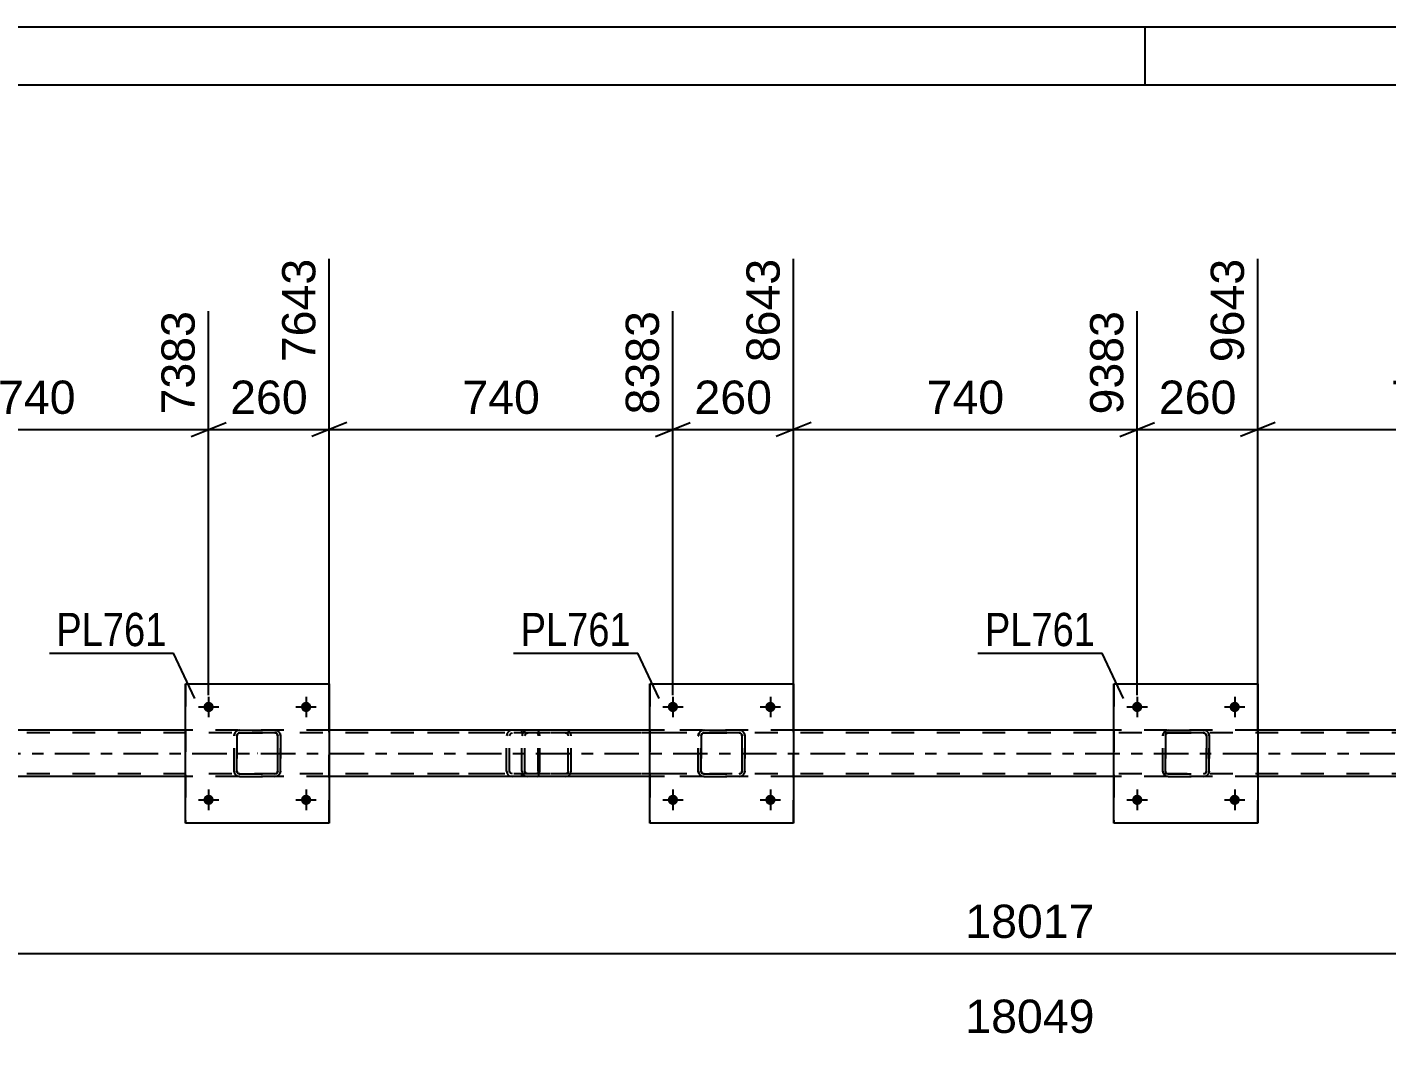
# Model space of a CAD drawing. Header units: millimetres. Extents: x -47 to 794, y -421 to 173.
# Drawn here: x 277.2 to 394.3, y 86.2 to 173.4 of the extents above; entities that cross this region are included whole.
import ezdxf

# ---------------------------------------------------------------- set-up
doc = ezdxf.new("R2010")
doc.units = ezdxf.units.MM
doc.linetypes.add('DXK_LINE_DOT2', pattern=[3.9198, 1.9599, -1.9599])
doc.linetypes.add('DXK_LINE_DOT3', pattern=[5.9187, 2.979, -0.9799, 0.9799, -0.9799])
doc.styles.add('Arial', font='arial.ttf', dxfattribs={"height": 0.2})
doc.styles.add('Arial Narrow', font='ARIALN.TTF', dxfattribs={"height": 0.2})

# ---------------------------------------------------------------- blocks, each defined once
blk = doc.blocks.new('Unknown-203724041-1113')
at = {"color": 5, "linetype": 'Continuous'}
for p, q in [((793.51, 173.4), (-47.49, 173.4)), ((373.51, 168.4), (373.51, 173.4)), ((788.51, 168.4), (-42.49, 168.4))]:
    blk.add_line(p, q, dxfattribs=at)
blk = doc.blocks.new('Bolt-203724041-2592 - 2543')
at = {"linetype": 'Continuous'}
for points in [[(292.38, 106.86), (292.39, 106.95), (292.42, 107.04), (292.46, 107.12), (292.52, 107.18), (292.6, 107.24), (292.68, 107.28), (292.77, 107.29), (292.87, 107.29), (292.96, 107.28), (293.04, 107.24), (293.11, 107.18), (293.18, 107.12), (293.22, 107.04), (293.25, 106.95), (293.26, 106.86), (293.25, 106.77), (293.22, 106.68), (293.18, 106.6), (293.11, 106.53), (293.04, 106.48), (292.96, 106.44), (292.87, 106.42), (292.77, 106.42), (292.68, 106.44), (292.6, 106.48), (292.52, 106.53), (292.46, 106.6), (292.42, 106.68), (292.39, 106.77)], [(300.78, 106.86), (300.79, 106.95), (300.82, 107.04), (300.86, 107.12), (300.92, 107.18), (301, 107.24), (301.08, 107.28), (301.17, 107.29), (301.27, 107.29), (301.36, 107.28), (301.44, 107.24), (301.51, 107.18), (301.58, 107.12), (301.62, 107.04), (301.65, 106.95), (301.66, 106.86), (301.65, 106.77), (301.62, 106.68), (301.58, 106.6), (301.51, 106.53), (301.44, 106.48), (301.36, 106.44), (301.27, 106.42), (301.17, 106.42), (301.08, 106.44), (301, 106.48), (300.92, 106.53), (300.86, 106.6), (300.82, 106.68), (300.79, 106.77)]]:
    blk.add_hatch(color=1, dxfattribs=at).paths.add_polyline_path(points)
at = {"color": 1, "linetype": 'Continuous'}
for p, q in [((291.94, 106.86), (293.7, 106.86)), ((292.82, 107.74), (292.82, 105.98)), ((300.34, 106.86), (302.1, 106.86)), ((301.22, 107.74), (301.22, 105.98))]:
    blk.add_line(p, q, dxfattribs=at)
blk = doc.blocks.new('Part-203724041-2568 - 2543')
at = {"color": 7, "linetype": 'DXK_LINE_DOT2'}
for p, q in [((718.15, 112.62), (42.82, 112.62)), ((303.22, 112.86), (290.82, 112.86)), ((343.22, 112.86), (330.82, 112.86)), ((383.22, 112.86), (370.82, 112.86)), ((718.15, 109.1), (42.82, 109.1)), ((303.22, 108.86), (290.82, 108.86)), ((343.22, 108.86), (330.82, 108.86)), ((383.22, 108.86), (370.82, 108.86))]:
    blk.add_line(p, q, dxfattribs=at)
at = {"color": 2, "linetype": 'Continuous'}
for p, q in [((290.82, 112.86), (263.22, 112.86)), ((330.82, 112.86), (303.22, 112.86)), ((370.82, 112.86), (343.22, 112.86)), ((410.82, 112.86), (383.22, 112.86)), ((290.82, 108.86), (263.22, 108.86)), ((330.82, 108.86), (303.22, 108.86)), ((370.82, 108.86), (343.22, 108.86)), ((410.82, 108.86), (383.22, 108.86))]:
    blk.add_line(p, q, dxfattribs=at)
at = {"color": 7, "linetype": 'DXK_LINE_DOT3'}
blk.add_line((42.82, 110.86), (718.15, 110.86), dxfattribs=at)
blk = doc.blocks.new('Part-203724041-2649 - 2543')
at = {"color": 7, "linetype": 'DXK_LINE_DOT2'}
for p, q in [((319.85, 112.56), (319.81, 112.38)), ((320.07, 112.38), (320.09, 112.47)), ((320.09, 112.47), (320.14, 112.55)), ((320.32, 112.86), (320.13, 112.82)), ((320.14, 112.55), (320.23, 112.6)), ((320.23, 112.6), (320.32, 112.62)), ((332.1, 112.86), (320.32, 112.86)), ((332.1, 112.62), (320.32, 112.62)), ((323.75, 112.82), (323.56, 112.86)), ((323.56, 112.62), (323.66, 112.6)), ((323.66, 112.6), (323.74, 112.55)), ((323.74, 112.55), (323.79, 112.47)), ((323.79, 112.47), (323.81, 112.38)), ((324.07, 112.38), (324.03, 112.56)), ((319.81, 109.34), (319.81, 112.38)), ((320.07, 109.34), (320.07, 112.38)), ((323.81, 109.34), (323.81, 112.38)), ((324.07, 109.34), (324.07, 112.38)), ((319.81, 109.34), (319.85, 109.15)), ((320.09, 109.25), (320.07, 109.34)), ((320.14, 109.17), (320.09, 109.25)), ((320.23, 109.12), (320.14, 109.17)), ((320.32, 109.1), (320.23, 109.12)), ((332.1, 109.1), (320.32, 109.1)), ((323.66, 109.12), (323.56, 109.1)), ((323.74, 109.17), (323.66, 109.12)), ((323.79, 109.25), (323.74, 109.17)), ((323.81, 109.34), (323.79, 109.25)), ((324.03, 109.15), (324.07, 109.34)), ((320.13, 108.89), (320.32, 108.86)), ((332.1, 108.86), (320.32, 108.86)), ((323.56, 108.86), (323.75, 108.89))]:
    blk.add_line(p, q, dxfattribs=at)
for centre, start, end in [((320.3, 112.36), 110.7583, 155.68), ((323.58, 112.36), 24.32, 69.2417), ((320.3, 109.36), 204.32, 249.2417), ((323.58, 109.36), 290.7583, 335.68)]:
    blk.add_arc(centre, 0.496, start, end, dxfattribs=at)
blk = doc.blocks.new('Bolt-203724041-2657 - 2543')
at = {"linetype": 'Continuous'}
for points in [[(372.38, 114.86), (372.39, 114.95), (372.42, 115.04), (372.46, 115.12), (372.53, 115.18), (372.6, 115.24), (372.68, 115.28), (372.77, 115.29), (372.87, 115.29), (372.96, 115.28), (373.04, 115.24), (373.11, 115.18), (373.18, 115.12), (373.22, 115.04), (373.25, 114.95), (373.26, 114.86), (373.25, 114.77), (373.22, 114.68), (373.18, 114.6), (373.11, 114.53), (373.04, 114.48), (372.96, 114.44), (372.87, 114.42), (372.77, 114.42), (372.68, 114.44), (372.6, 114.48), (372.53, 114.53), (372.46, 114.6), (372.42, 114.68), (372.39, 114.77)], [(380.78, 114.86), (380.79, 114.95), (380.82, 115.04), (380.86, 115.12), (380.93, 115.18), (381, 115.24), (381.08, 115.28), (381.17, 115.29), (381.27, 115.29), (381.36, 115.28), (381.44, 115.24), (381.51, 115.18), (381.58, 115.12), (381.62, 115.04), (381.65, 114.95), (381.66, 114.86), (381.65, 114.77), (381.62, 114.68), (381.58, 114.6), (381.51, 114.53), (381.44, 114.48), (381.36, 114.44), (381.27, 114.42), (381.17, 114.42), (381.08, 114.44), (381, 114.48), (380.93, 114.53), (380.86, 114.6), (380.82, 114.68), (380.79, 114.77)]]:
    blk.add_hatch(color=1, dxfattribs=at).paths.add_polyline_path(points)
at = {"color": 1, "linetype": 'Continuous'}
for p, q in [((371.94, 114.86), (373.7, 114.86)), ((372.82, 115.74), (372.82, 113.98)), ((380.34, 114.86), (382.1, 114.86)), ((381.22, 115.74), (381.22, 113.98))]:
    blk.add_line(p, q, dxfattribs=at)
blk = doc.blocks.new('Bolt-203724041-2658 - 2543')
at = {"linetype": 'Continuous'}
for points in [[(372.38, 106.86), (372.39, 106.95), (372.42, 107.04), (372.46, 107.12), (372.53, 107.18), (372.6, 107.24), (372.68, 107.28), (372.77, 107.29), (372.87, 107.29), (372.96, 107.28), (373.04, 107.24), (373.11, 107.18), (373.18, 107.12), (373.22, 107.04), (373.25, 106.95), (373.26, 106.86), (373.25, 106.77), (373.22, 106.68), (373.18, 106.6), (373.11, 106.53), (373.04, 106.48), (372.96, 106.44), (372.87, 106.42), (372.77, 106.42), (372.68, 106.44), (372.6, 106.48), (372.53, 106.53), (372.46, 106.6), (372.42, 106.68), (372.39, 106.77)], [(380.78, 106.86), (380.79, 106.95), (380.82, 107.04), (380.86, 107.12), (380.93, 107.18), (381, 107.24), (381.08, 107.28), (381.17, 107.29), (381.27, 107.29), (381.36, 107.28), (381.44, 107.24), (381.51, 107.18), (381.58, 107.12), (381.62, 107.04), (381.65, 106.95), (381.66, 106.86), (381.65, 106.77), (381.62, 106.68), (381.58, 106.6), (381.51, 106.53), (381.44, 106.48), (381.36, 106.44), (381.27, 106.42), (381.17, 106.42), (381.08, 106.44), (381, 106.48), (380.93, 106.53), (380.86, 106.6), (380.82, 106.68), (380.79, 106.77)]]:
    blk.add_hatch(color=1, dxfattribs=at).paths.add_polyline_path(points)
at = {"color": 1, "linetype": 'Continuous'}
for p, q in [((371.94, 106.86), (373.7, 106.86)), ((372.82, 107.74), (372.82, 105.98)), ((380.34, 106.86), (382.1, 106.86)), ((381.22, 107.74), (381.22, 105.98))]:
    blk.add_line(p, q, dxfattribs=at)
blk = doc.blocks.new('Bolt-203724041-2659 - 2543')
at = {"linetype": 'Continuous'}
for points in [[(332.38, 114.86), (332.39, 114.95), (332.42, 115.04), (332.46, 115.12), (332.52, 115.18), (332.6, 115.24), (332.68, 115.28), (332.77, 115.29), (332.86, 115.29), (332.95, 115.28), (333.04, 115.24), (333.11, 115.18), (333.17, 115.12), (333.22, 115.04), (333.25, 114.95), (333.26, 114.86), (333.25, 114.77), (333.22, 114.68), (333.17, 114.6), (333.11, 114.53), (333.04, 114.48), (332.95, 114.44), (332.86, 114.42), (332.77, 114.42), (332.68, 114.44), (332.6, 114.48), (332.52, 114.53), (332.46, 114.6), (332.42, 114.68), (332.39, 114.77)], [(340.78, 114.86), (340.79, 114.95), (340.82, 115.04), (340.86, 115.12), (340.92, 115.18), (341, 115.24), (341.08, 115.28), (341.17, 115.29), (341.26, 115.29), (341.35, 115.28), (341.44, 115.24), (341.51, 115.18), (341.57, 115.12), (341.62, 115.04), (341.65, 114.95), (341.66, 114.86), (341.65, 114.77), (341.62, 114.68), (341.57, 114.6), (341.51, 114.53), (341.44, 114.48), (341.35, 114.44), (341.26, 114.42), (341.17, 114.42), (341.08, 114.44), (341, 114.48), (340.92, 114.53), (340.86, 114.6), (340.82, 114.68), (340.79, 114.77)]]:
    blk.add_hatch(color=1, dxfattribs=at).paths.add_polyline_path(points)
at = {"color": 1, "linetype": 'Continuous'}
for p, q in [((331.94, 114.86), (333.7, 114.86)), ((332.82, 115.74), (332.82, 113.98)), ((340.34, 114.86), (342.1, 114.86)), ((341.22, 115.74), (341.22, 113.98))]:
    blk.add_line(p, q, dxfattribs=at)
blk = doc.blocks.new('Bolt-203724041-2660 - 2543')
at = {"linetype": 'Continuous'}
for points in [[(332.38, 106.86), (332.39, 106.95), (332.42, 107.04), (332.46, 107.12), (332.52, 107.18), (332.6, 107.24), (332.68, 107.28), (332.77, 107.29), (332.86, 107.29), (332.95, 107.28), (333.04, 107.24), (333.11, 107.18), (333.17, 107.12), (333.22, 107.04), (333.25, 106.95), (333.26, 106.86), (333.25, 106.77), (333.22, 106.68), (333.17, 106.6), (333.11, 106.53), (333.04, 106.48), (332.95, 106.44), (332.86, 106.42), (332.77, 106.42), (332.68, 106.44), (332.6, 106.48), (332.52, 106.53), (332.46, 106.6), (332.42, 106.68), (332.39, 106.77)], [(340.78, 106.86), (340.79, 106.95), (340.82, 107.04), (340.86, 107.12), (340.92, 107.18), (341, 107.24), (341.08, 107.28), (341.17, 107.29), (341.26, 107.29), (341.35, 107.28), (341.44, 107.24), (341.51, 107.18), (341.57, 107.12), (341.62, 107.04), (341.65, 106.95), (341.66, 106.86), (341.65, 106.77), (341.62, 106.68), (341.57, 106.6), (341.51, 106.53), (341.44, 106.48), (341.35, 106.44), (341.26, 106.42), (341.17, 106.42), (341.08, 106.44), (341, 106.48), (340.92, 106.53), (340.86, 106.6), (340.82, 106.68), (340.79, 106.77)]]:
    blk.add_hatch(color=1, dxfattribs=at).paths.add_polyline_path(points)
at = {"color": 1, "linetype": 'Continuous'}
for p, q in [((331.94, 106.86), (333.7, 106.86)), ((332.82, 107.74), (332.82, 105.98)), ((340.34, 106.86), (342.1, 106.86)), ((341.22, 107.74), (341.22, 105.98))]:
    blk.add_line(p, q, dxfattribs=at)
blk = doc.blocks.new('Bolt-203724041-2661 - 2543')
at = {"linetype": 'Continuous'}
for points in [[(292.38, 114.86), (292.39, 114.95), (292.42, 115.04), (292.46, 115.12), (292.52, 115.18), (292.6, 115.24), (292.68, 115.28), (292.77, 115.29), (292.87, 115.29), (292.96, 115.28), (293.04, 115.24), (293.11, 115.18), (293.18, 115.12), (293.22, 115.04), (293.25, 114.95), (293.26, 114.86), (293.25, 114.77), (293.22, 114.68), (293.18, 114.6), (293.11, 114.53), (293.04, 114.48), (292.96, 114.44), (292.87, 114.42), (292.77, 114.42), (292.68, 114.44), (292.6, 114.48), (292.52, 114.53), (292.46, 114.6), (292.42, 114.68), (292.39, 114.77)], [(300.78, 114.86), (300.79, 114.95), (300.82, 115.04), (300.86, 115.12), (300.92, 115.18), (301, 115.24), (301.08, 115.28), (301.17, 115.29), (301.27, 115.29), (301.36, 115.28), (301.44, 115.24), (301.51, 115.18), (301.58, 115.12), (301.62, 115.04), (301.65, 114.95), (301.66, 114.86), (301.65, 114.77), (301.62, 114.68), (301.58, 114.6), (301.51, 114.53), (301.44, 114.48), (301.36, 114.44), (301.27, 114.42), (301.17, 114.42), (301.08, 114.44), (301, 114.48), (300.92, 114.53), (300.86, 114.6), (300.82, 114.68), (300.79, 114.77)]]:
    blk.add_hatch(color=1, dxfattribs=at).paths.add_polyline_path(points)
at = {"color": 1, "linetype": 'Continuous'}
for p, q in [((291.94, 114.86), (293.7, 114.86)), ((292.82, 115.74), (292.82, 113.98)), ((300.34, 114.86), (302.1, 114.86)), ((301.22, 115.74), (301.22, 113.98))]:
    blk.add_line(p, q, dxfattribs=at)
blk = doc.blocks.new('Part-203724041-2697 - 2543')
at = {"color": 7, "linetype": 'DXK_LINE_DOT2'}
for p, q in [((295.01, 112.38), (295.05, 112.56)), ((295.06, 112.56), (295.02, 112.38)), ((295.27, 112.47), (295.25, 112.38)), ((295.26, 112.38), (295.28, 112.47)), ((295.32, 112.55), (295.27, 112.47)), ((295.28, 112.47), (295.33, 112.55)), ((295.31, 112.82), (295.49, 112.86)), ((295.5, 112.86), (295.32, 112.82)), ((295.4, 112.6), (295.32, 112.55)), ((295.33, 112.55), (295.41, 112.6)), ((295.49, 112.62), (295.4, 112.6)), ((295.41, 112.6), (295.5, 112.62)), ((295.5, 112.86), (295.49, 112.86)), ((295.49, 112.86), (298.53, 112.86)), ((295.49, 112.62), (295.5, 112.62)), ((298.53, 112.62), (295.49, 112.62)), ((295.5, 112.86), (298.54, 112.86)), ((295.5, 112.62), (298.54, 112.62)), ((298.53, 112.86), (298.54, 112.86)), ((298.53, 112.86), (298.72, 112.82)), ((298.54, 112.62), (298.53, 112.62)), ((298.63, 112.6), (298.53, 112.62)), ((298.72, 112.82), (298.54, 112.86)), ((298.54, 112.62), (298.63, 112.6)), ((298.63, 112.6), (298.63, 112.6)), ((298.63, 112.6), (298.71, 112.55)), ((298.7, 112.55), (298.63, 112.6)), ((298.76, 112.47), (298.7, 112.55)), ((298.71, 112.55), (298.76, 112.47)), ((298.76, 112.47), (298.78, 112.38)), ((298.77, 112.38), (298.76, 112.47)), ((298.98, 112.56), (299.01, 112.38)), ((299.02, 112.38), (298.98, 112.56)), ((295.01, 112.38), (295.02, 112.38)), ((295.01, 109.34), (295.01, 112.38)), ((295.02, 109.34), (295.02, 112.38)), ((295.26, 112.38), (295.25, 112.38)), ((295.25, 112.38), (295.25, 109.34)), ((295.26, 109.34), (295.26, 112.38)), ((298.78, 112.38), (298.77, 112.38)), ((298.77, 112.38), (298.77, 109.34)), ((298.78, 109.34), (298.78, 112.38)), ((299.02, 112.38), (299.01, 112.38)), ((299.01, 112.38), (299.01, 109.34)), ((299.02, 109.34), (299.02, 112.38)), ((295.02, 109.34), (295.01, 109.34)), ((295.05, 109.15), (295.01, 109.34)), ((295.02, 109.34), (295.06, 109.15)), ((295.25, 109.34), (295.26, 109.34)), ((295.25, 109.34), (295.27, 109.25)), ((295.28, 109.24), (295.26, 109.34)), ((295.27, 109.25), (295.32, 109.17)), ((295.33, 109.17), (295.28, 109.24)), ((295.32, 109.17), (295.4, 109.12)), ((295.41, 109.11), (295.33, 109.17)), ((295.4, 109.12), (295.49, 109.1)), ((295.5, 109.1), (295.41, 109.11)), ((295.5, 109.1), (295.49, 109.1)), ((295.49, 109.1), (298.53, 109.1)), ((295.5, 109.1), (298.54, 109.1)), ((298.53, 109.1), (298.63, 109.12)), ((298.53, 109.1), (298.54, 109.1)), ((298.63, 109.11), (298.54, 109.1)), ((298.71, 109.17), (298.63, 109.11)), ((298.63, 109.12), (298.7, 109.17)), ((298.7, 109.17), (298.76, 109.25)), ((298.76, 109.24), (298.71, 109.17)), ((298.78, 109.34), (298.76, 109.24)), ((298.76, 109.25), (298.77, 109.34)), ((298.77, 109.34), (298.78, 109.34)), ((299.01, 109.34), (298.98, 109.15)), ((298.98, 109.15), (299.02, 109.34)), ((299.01, 109.34), (299.02, 109.34)), ((295.31, 108.89), (295.32, 108.89)), ((295.49, 108.86), (295.31, 108.89)), ((295.32, 108.89), (295.5, 108.86)), ((295.5, 108.86), (295.49, 108.86)), ((295.49, 108.86), (298.53, 108.86)), ((295.5, 108.86), (298.54, 108.86)), ((298.72, 108.89), (298.53, 108.86)), ((298.53, 108.86), (298.54, 108.86)), ((298.54, 108.86), (298.72, 108.89))]:
    blk.add_line(p, q, dxfattribs=at)
at = {"color": 7, "linetype": 'DXK_LINE_DOT3'}
blk.add_line((297.02, 110.86), (297.01, 110.86), dxfattribs=at)
at = {"color": 7, "linetype": 'DXK_LINE_DOT2'}
for centre, start, end in [((295.49, 112.38), 112.5, 157.5), ((295.5, 112.38), 112.5, 157.5), ((298.53, 112.38), 22.5, 67.5), ((298.54, 112.38), 22.5, 67.5), ((295.49, 109.34), 202.5, 247.5), ((295.5, 109.34), 202.5, 247.5), ((298.53, 109.34), 292.5, 337.5), ((298.54, 109.34), 292.5, 337.5)]:
    blk.add_arc(centre, 0.48, start, end, dxfattribs=at)
blk = doc.blocks.new('Part-203724041-2738 - 2543')
at = {"color": 2, "linetype": 'Continuous'}
for p, q in [((290.82, 104.86), (290.82, 116.86)), ((290.82, 116.86), (290.82, 116.86)), ((290.82, 116.86), (303.22, 116.86)), ((303.22, 116.86), (303.22, 104.86)), ((290.82, 104.86), (290.82, 104.86)), ((303.22, 104.86), (290.82, 104.86))]:
    blk.add_line(p, q, dxfattribs=at)
at = {"color": 7, "linetype": 'DXK_LINE_DOT2'}
for p, q in [((290.82, 116.86), (290.82, 104.86)), ((290.82, 116.86), (290.82, 116.86)), ((303.22, 104.86), (303.22, 116.86)), ((290.82, 104.86), (290.82, 104.86))]:
    blk.add_line(p, q, dxfattribs=at)
blk = doc.blocks.new('Part-203724041-2739 - 2543')
at = {"color": 7, "linetype": 'DXK_LINE_DOT2'}
for p, q in [((335.01, 112.38), (335.05, 112.56)), ((335.05, 112.56), (335.02, 112.38)), ((335.27, 112.47), (335.25, 112.38)), ((335.26, 112.38), (335.28, 112.47)), ((335.32, 112.55), (335.27, 112.47)), ((335.28, 112.47), (335.33, 112.55)), ((335.31, 112.82), (335.49, 112.86)), ((335.5, 112.86), (335.31, 112.82)), ((335.4, 112.6), (335.32, 112.55)), ((335.33, 112.55), (335.41, 112.6)), ((335.49, 112.62), (335.4, 112.6)), ((335.41, 112.6), (335.5, 112.62)), ((335.5, 112.86), (335.49, 112.86)), ((335.49, 112.86), (338.53, 112.86)), ((335.49, 112.62), (335.5, 112.62)), ((338.53, 112.62), (335.49, 112.62)), ((335.5, 112.86), (338.54, 112.86)), ((335.5, 112.62), (338.54, 112.62)), ((338.53, 112.86), (338.54, 112.86)), ((338.53, 112.86), (338.72, 112.82)), ((338.54, 112.62), (338.53, 112.62)), ((338.63, 112.6), (338.53, 112.62)), ((338.72, 112.82), (338.54, 112.86)), ((338.54, 112.62), (338.63, 112.6)), ((338.63, 112.6), (338.63, 112.6)), ((338.63, 112.6), (338.71, 112.55)), ((338.7, 112.55), (338.63, 112.6)), ((338.75, 112.47), (338.7, 112.55)), ((338.71, 112.55), (338.76, 112.47)), ((338.77, 112.38), (338.75, 112.47)), ((338.76, 112.47), (338.78, 112.38)), ((338.98, 112.56), (339.01, 112.38)), ((339.02, 112.38), (338.98, 112.56)), ((335.01, 112.38), (335.02, 112.38)), ((335.01, 109.34), (335.01, 112.38)), ((335.02, 109.34), (335.02, 112.38)), ((335.26, 112.38), (335.25, 112.38)), ((335.25, 112.38), (335.25, 109.34)), ((335.26, 109.34), (335.26, 112.38)), ((338.78, 112.38), (338.77, 112.38)), ((338.77, 112.38), (338.77, 109.34)), ((338.78, 109.34), (338.78, 112.38)), ((339.02, 112.38), (339.01, 112.38)), ((339.01, 112.38), (339.01, 109.34)), ((339.02, 109.34), (339.02, 112.38)), ((335.02, 109.34), (335.01, 109.34)), ((335.05, 109.15), (335.01, 109.34)), ((335.02, 109.34), (335.05, 109.15)), ((335.25, 109.34), (335.26, 109.34)), ((335.25, 109.34), (335.27, 109.25)), ((335.28, 109.24), (335.26, 109.34)), ((335.27, 109.25), (335.32, 109.17)), ((335.33, 109.17), (335.28, 109.24)), ((335.32, 109.17), (335.4, 109.12)), ((335.41, 109.11), (335.33, 109.17)), ((335.4, 109.12), (335.49, 109.1)), ((335.5, 109.1), (335.41, 109.11)), ((335.5, 109.1), (335.49, 109.1)), ((335.49, 109.1), (338.53, 109.1)), ((335.5, 109.1), (338.54, 109.1)), ((338.53, 109.1), (338.63, 109.12)), ((338.53, 109.1), (338.54, 109.1)), ((338.63, 109.11), (338.54, 109.1)), ((338.71, 109.17), (338.63, 109.11)), ((338.63, 109.12), (338.7, 109.17)), ((338.7, 109.17), (338.75, 109.25)), ((338.76, 109.24), (338.71, 109.17)), ((338.75, 109.25), (338.77, 109.34)), ((338.78, 109.34), (338.76, 109.24)), ((338.77, 109.34), (338.78, 109.34)), ((339.01, 109.34), (338.98, 109.15)), ((338.98, 109.15), (339.02, 109.34)), ((339.01, 109.34), (339.02, 109.34)), ((335.31, 108.89), (335.31, 108.89)), ((335.49, 108.86), (335.31, 108.89)), ((335.31, 108.89), (335.5, 108.86)), ((335.5, 108.86), (335.49, 108.86)), ((335.49, 108.86), (338.53, 108.86)), ((335.5, 108.86), (338.54, 108.86)), ((338.72, 108.89), (338.53, 108.86)), ((338.53, 108.86), (338.54, 108.86)), ((338.54, 108.86), (338.72, 108.89))]:
    blk.add_line(p, q, dxfattribs=at)
at = {"color": 7, "linetype": 'DXK_LINE_DOT3'}
blk.add_line((337.02, 110.86), (337.01, 110.86), dxfattribs=at)
at = {"color": 7, "linetype": 'DXK_LINE_DOT2'}
for centre, start, end in [((335.49, 112.38), 112.5, 157.5), ((335.5, 112.38), 112.5, 157.5), ((338.53, 112.38), 22.5, 67.5), ((338.54, 112.38), 22.5, 67.5), ((335.49, 109.34), 202.5, 247.5), ((335.5, 109.34), 202.5, 247.5), ((338.53, 109.34), 292.5, 337.5), ((338.54, 109.34), 292.5, 337.5)]:
    blk.add_arc(centre, 0.48, start, end, dxfattribs=at)
blk = doc.blocks.new('Part-203724041-2744 - 2543')
at = {"color": 2, "linetype": 'Continuous'}
for p, q in [((330.82, 104.86), (330.82, 116.86)), ((330.82, 116.86), (330.82, 116.86)), ((330.82, 116.86), (343.22, 116.86)), ((343.22, 116.86), (343.22, 104.86)), ((330.82, 104.86), (330.82, 104.86)), ((343.22, 104.86), (330.82, 104.86))]:
    blk.add_line(p, q, dxfattribs=at)
at = {"color": 7, "linetype": 'DXK_LINE_DOT2'}
for p, q in [((330.82, 116.86), (330.82, 104.86)), ((330.82, 116.86), (330.82, 116.86)), ((343.22, 104.86), (343.22, 116.86)), ((330.82, 104.86), (330.82, 104.86))]:
    blk.add_line(p, q, dxfattribs=at)
blk = doc.blocks.new('Part-203724041-2745 - 2543')
at = {"color": 7, "linetype": 'DXK_LINE_DOT2'}
for p, q in [((375.02, 112.38), (375.05, 112.56)), ((375.06, 112.56), (375.02, 112.38)), ((375.26, 112.38), (375.28, 112.47)), ((375.27, 112.47), (375.26, 112.38)), ((375.33, 112.55), (375.27, 112.47)), ((375.28, 112.47), (375.33, 112.55)), ((375.31, 112.82), (375.5, 112.86)), ((375.5, 112.86), (375.32, 112.82)), ((375.33, 112.55), (375.41, 112.6)), ((375.4, 112.6), (375.33, 112.55)), ((375.5, 112.62), (375.4, 112.6)), ((375.41, 112.6), (375.5, 112.62)), ((375.5, 112.86), (378.54, 112.86)), ((375.5, 112.86), (375.5, 112.86)), ((375.5, 112.86), (378.54, 112.86)), ((375.5, 112.62), (378.54, 112.62)), ((375.5, 112.62), (375.5, 112.62)), ((378.54, 112.62), (375.5, 112.62)), ((378.54, 112.86), (378.54, 112.86)), ((378.54, 112.86), (378.72, 112.82)), ((378.72, 112.82), (378.54, 112.86)), ((378.54, 112.62), (378.54, 112.62)), ((378.54, 112.62), (378.63, 112.6)), ((378.63, 112.6), (378.54, 112.62)), ((378.63, 112.6), (378.63, 112.6)), ((378.63, 112.6), (378.71, 112.55)), ((378.71, 112.55), (378.63, 112.6)), ((378.71, 112.55), (378.76, 112.47)), ((378.76, 112.47), (378.71, 112.55)), ((378.76, 112.47), (378.78, 112.38)), ((378.78, 112.38), (378.76, 112.47)), ((378.98, 112.56), (379.02, 112.38)), ((379.02, 112.38), (378.98, 112.56)), ((375.02, 109.34), (375.02, 112.38)), ((375.02, 112.38), (375.02, 112.38)), ((375.02, 109.34), (375.02, 112.38)), ((375.26, 109.34), (375.26, 112.38)), ((375.26, 112.38), (375.26, 112.38)), ((375.26, 112.38), (375.26, 109.34)), ((378.78, 109.34), (378.78, 112.38)), ((378.78, 112.38), (378.78, 112.38)), ((378.78, 112.38), (378.78, 109.34)), ((379.02, 109.34), (379.02, 112.38)), ((379.02, 112.38), (379.02, 112.38)), ((379.02, 112.38), (379.02, 109.34)), ((375.02, 109.34), (375.02, 109.34)), ((375.05, 109.15), (375.02, 109.34)), ((375.02, 109.34), (375.06, 109.15)), ((375.26, 109.34), (375.26, 109.34)), ((375.28, 109.24), (375.26, 109.34)), ((375.26, 109.34), (375.27, 109.25)), ((375.27, 109.25), (375.33, 109.17)), ((375.33, 109.17), (375.28, 109.24)), ((375.41, 109.11), (375.33, 109.17)), ((375.33, 109.17), (375.4, 109.12)), ((375.4, 109.12), (375.5, 109.1)), ((375.5, 109.1), (375.41, 109.11)), ((375.5, 109.1), (378.54, 109.1)), ((375.5, 109.1), (375.5, 109.1)), ((375.5, 109.1), (378.54, 109.1)), ((378.54, 109.1), (378.63, 109.12)), ((378.63, 109.11), (378.54, 109.1)), ((378.54, 109.1), (378.54, 109.1)), ((378.71, 109.17), (378.63, 109.11)), ((378.63, 109.12), (378.71, 109.17)), ((378.71, 109.17), (378.76, 109.25)), ((378.76, 109.24), (378.71, 109.17)), ((378.78, 109.34), (378.76, 109.24)), ((378.76, 109.25), (378.78, 109.34)), ((378.78, 109.34), (378.78, 109.34)), ((379.02, 109.34), (378.98, 109.15)), ((378.98, 109.15), (379.02, 109.34)), ((379.02, 109.34), (379.02, 109.34)), ((375.31, 108.89), (375.32, 108.89)), ((375.5, 108.86), (375.31, 108.89)), ((375.32, 108.89), (375.5, 108.86)), ((375.5, 108.86), (378.54, 108.86)), ((375.5, 108.86), (375.5, 108.86)), ((375.5, 108.86), (378.54, 108.86)), ((378.72, 108.89), (378.54, 108.86)), ((378.54, 108.86), (378.72, 108.89)), ((378.54, 108.86), (378.54, 108.86))]:
    blk.add_line(p, q, dxfattribs=at)
at = {"color": 7, "linetype": 'DXK_LINE_DOT3'}
blk.add_line((377.02, 110.86), (377.01, 110.86), dxfattribs=at)
at = {"color": 7, "linetype": 'DXK_LINE_DOT2'}
for centre, start, end in [((375.5, 112.38), 112.5, 157.5), ((375.5, 112.38), 112.5, 157.5), ((378.54, 112.38), 22.5, 67.5), ((378.54, 112.38), 22.5, 67.5), ((375.5, 109.34), 202.5, 247.5), ((375.5, 109.34), 202.5, 247.5), ((378.54, 109.34), 292.5, 337.5), ((378.54, 109.34), 292.5, 337.5)]:
    blk.add_arc(centre, 0.48, start, end, dxfattribs=at)
blk = doc.blocks.new('Part-203724041-2750 - 2543')
at = {"color": 2, "linetype": 'Continuous'}
for p, q in [((370.82, 104.86), (370.82, 116.86)), ((370.82, 116.86), (370.82, 116.86)), ((370.82, 116.86), (383.22, 116.86)), ((383.22, 116.86), (383.22, 104.86)), ((370.82, 104.86), (370.82, 104.86)), ((383.22, 104.86), (370.82, 104.86))]:
    blk.add_line(p, q, dxfattribs=at)
at = {"color": 7, "linetype": 'DXK_LINE_DOT2'}
for p, q in [((370.82, 116.86), (370.82, 104.86)), ((370.82, 116.86), (370.82, 116.86)), ((383.22, 104.86), (383.22, 116.86)), ((370.82, 104.86), (370.82, 104.86))]:
    blk.add_line(p, q, dxfattribs=at)
blk = doc.blocks.new('Part-203724041-2800 - 2543')
at = {"color": 7, "linetype": 'DXK_LINE_DOT2'}
for p, q in [((321.09, 112.86), (311.68, 112.86)), ((321.09, 112.62), (311.68, 112.62)), ((318.53, 112.56), (318.49, 112.38)), ((318.75, 112.38), (318.76, 112.47)), ((318.76, 112.47), (318.82, 112.55)), ((319, 112.86), (318.8, 112.82)), ((318.82, 112.55), (318.9, 112.6)), ((318.9, 112.6), (319, 112.62)), ((319.81, 112.62), (319.81, 112.86)), ((321.19, 112.82), (321.09, 112.86)), ((321.09, 112.62), (321.14, 112.6)), ((321.14, 112.6), (321.18, 112.55)), ((321.18, 112.55), (321.21, 112.47)), ((321.28, 112.72), (321.19, 112.82)), ((321.21, 112.47), (321.22, 112.38)), ((321.34, 112.56), (321.28, 112.72)), ((321.36, 112.38), (321.34, 112.56)), ((318.49, 109.34), (318.49, 112.38)), ((318.75, 109.34), (318.75, 112.38)), ((321.22, 109.34), (321.22, 112.38)), ((321.36, 109.34), (321.36, 112.38)), ((321.09, 109.1), (311.68, 109.1)), ((318.49, 109.34), (318.53, 109.15)), ((318.76, 109.25), (318.75, 109.34)), ((318.82, 109.17), (318.76, 109.25)), ((318.9, 109.12), (318.82, 109.17)), ((319, 109.1), (318.9, 109.12)), ((319.81, 108.89), (319.81, 109.1)), ((321.14, 109.12), (321.09, 109.1)), ((321.18, 109.17), (321.14, 109.12)), ((321.21, 109.25), (321.18, 109.17)), ((321.19, 108.89), (321.28, 109)), ((321.22, 109.34), (321.21, 109.25)), ((321.28, 109), (321.34, 109.15)), ((321.34, 109.15), (321.36, 109.34)), ((321.09, 108.86), (311.68, 108.86)), ((318.8, 108.89), (319, 108.86)), ((319.81, 108.86), (319.81, 108.89)), ((321.09, 108.86), (321.19, 108.89))]:
    blk.add_line(p, q, dxfattribs=at)
for centre, start, end in [((318.98, 112.36), 111.1941, 156.1506), ((318.98, 109.35), 203.8494, 248.8059)]:
    blk.add_arc(centre, 0.492, start, end, dxfattribs=at)
blk = doc.blocks.new('StraightDimension-203724041-2861 - 2543')
at = {"color": 7, "linetype": 'Continuous'}
blk.add_line((8.98, 93.62), (718.15, 93.62), dxfattribs=at)
at = {"color": 0}
blk.add_wipeout([(369.73, 94.37), (369.73, 98.57), (357.41, 98.57), (357.41, 94.37)], dxfattribs=at)
at = {"color": 3, "style": 'Arial'}
blk.add_text('18017', height=2.865, dxfattribs=at).set_placement((358.01, 94.97))
blk = doc.blocks.new('StraightDimension-203724041-7355 - 2543')
at = {"color": 7, "linetype": 'Continuous'}
for p, q in [((343.22, 113.86), (343.22, 153.45)), ((332.82, 115.86), (332.82, 148.95)), ((331.32, 138.15), (334.32, 139.35)), ((332.82, 138.75), (343.22, 138.75)), ((344.72, 139.35), (341.72, 138.15))]:
    blk.add_line(p, q, dxfattribs=at)
at = {"color": 0}
blk.add_wipeout([(341.95, 139.5), (341.95, 143.7), (334.08, 143.7), (334.08, 139.5)], dxfattribs=at)
at = {"color": 3, "style": 'Arial'}
blk.add_text('260', height=2.865, dxfattribs=at).set_placement((334.68, 140.1))
at = {"color": 0, "linetype": 'Continuous'}
blk.add_wipeout([(342.62, 154.05), (338.42, 154.05), (338.42, 143.95), (342.62, 143.95)], dxfattribs=at)
at = {"color": 3, "linetype": 'Continuous', "style": 'Arial'}
blk.add_text('8643', height=2.865, rotation=90.0002, dxfattribs=at).set_placement((342.02, 144.55))
blk = doc.blocks.new('StraightDimension-203724041-3424 - 2543')
at = {"color": 0}
blk.add_wipeout([(369.73, 86.19), (369.73, 90.39), (357.41, 90.39), (357.41, 86.19)], dxfattribs=at)
at = {"color": 3, "style": 'Arial'}
blk.add_text('18049', height=2.865, dxfattribs=at).set_placement((358.01, 86.79))
blk = doc.blocks.new('StraightDimension-203724041-7352 - 2543')
at = {"color": 7, "linetype": 'Continuous'}
for p, q in [((383.22, 113.86), (383.22, 153.45)), ((412.82, 115.86), (412.82, 151.17)), ((384.72, 139.35), (381.72, 138.15)), ((383.22, 138.75), (412.82, 138.75)), ((411.32, 138.15), (414.32, 139.35))]:
    blk.add_line(p, q, dxfattribs=at)
at = {"color": 0}
blk.add_wipeout([(401.96, 139.5), (401.96, 143.7), (394.09, 143.7), (394.09, 139.5)], dxfattribs=at)
at = {"color": 3, "style": 'Arial'}
blk.add_text('740', height=2.865, dxfattribs=at).set_placement((394.69, 140.1))
at = {"color": 0, "linetype": 'Continuous'}
blk.add_wipeout([(412.22, 151.77), (408.02, 151.77), (408.02, 139.45), (412.22, 139.45)], dxfattribs=at)
at = {"color": 3, "linetype": 'Continuous', "style": 'Arial'}
blk.add_text('10383', height=2.865, rotation=90.0002, dxfattribs=at).set_placement((411.62, 140.05))
blk = doc.blocks.new('StraightDimension-203724041-7353 - 2543')
at = {"color": 7, "linetype": 'Continuous'}
for p, q in [((383.22, 113.86), (383.22, 153.45)), ((372.82, 115.86), (372.82, 148.95)), ((371.32, 138.15), (374.32, 139.35)), ((372.82, 138.75), (383.22, 138.75)), ((384.72, 139.35), (381.72, 138.15))]:
    blk.add_line(p, q, dxfattribs=at)
at = {"color": 0}
blk.add_wipeout([(381.96, 139.5), (381.96, 143.7), (374.09, 143.7), (374.09, 139.5)], dxfattribs=at)
at = {"color": 3, "style": 'Arial'}
blk.add_text('260', height=2.865, dxfattribs=at).set_placement((374.69, 140.1))
at = {"color": 0, "linetype": 'Continuous'}
blk.add_wipeout([(382.62, 154.05), (378.42, 154.05), (378.42, 143.95), (382.62, 143.95)], dxfattribs=at)
at = {"color": 3, "linetype": 'Continuous', "style": 'Arial'}
blk.add_text('9643', height=2.865, rotation=90.0002, dxfattribs=at).set_placement((382.02, 144.55))
blk = doc.blocks.new('StraightDimension-203724041-7354 - 2543')
at = {"color": 7, "linetype": 'Continuous'}
for p, q in [((343.22, 113.86), (343.22, 153.45)), ((372.82, 115.86), (372.82, 148.95)), ((344.72, 139.35), (341.72, 138.15)), ((343.22, 138.75), (372.82, 138.75)), ((371.32, 138.15), (374.32, 139.35))]:
    blk.add_line(p, q, dxfattribs=at)
at = {"color": 0}
blk.add_wipeout([(361.95, 139.5), (361.95, 143.7), (354.08, 143.7), (354.08, 139.5)], dxfattribs=at)
at = {"color": 3, "style": 'Arial'}
blk.add_text('740', height=2.865, dxfattribs=at).set_placement((354.68, 140.1))
at = {"color": 0, "linetype": 'Continuous'}
blk.add_wipeout([(372.22, 149.55), (368.02, 149.55), (368.02, 139.45), (372.22, 139.45)], dxfattribs=at)
at = {"color": 3, "linetype": 'Continuous', "style": 'Arial'}
blk.add_text('9383', height=2.865, rotation=90.0002, dxfattribs=at).set_placement((371.62, 140.05))
blk = doc.blocks.new('StraightDimension-203724041-7356 - 2543')
at = {"color": 7, "linetype": 'Continuous'}
for p, q in [((303.22, 113.86), (303.22, 153.45)), ((332.82, 115.86), (332.82, 148.95)), ((304.72, 139.35), (301.72, 138.15)), ((303.22, 138.75), (332.82, 138.75)), ((331.32, 138.15), (334.32, 139.35))]:
    blk.add_line(p, q, dxfattribs=at)
at = {"color": 0}
blk.add_wipeout([(321.95, 139.5), (321.95, 143.7), (314.08, 143.7), (314.08, 139.5)], dxfattribs=at)
at = {"color": 3, "style": 'Arial'}
blk.add_text('740', height=2.865, dxfattribs=at).set_placement((314.68, 140.1))
at = {"color": 0, "linetype": 'Continuous'}
blk.add_wipeout([(332.22, 149.55), (328.02, 149.55), (328.02, 139.45), (332.22, 139.45)], dxfattribs=at)
at = {"color": 3, "linetype": 'Continuous', "style": 'Arial'}
blk.add_text('8383', height=2.865, rotation=90.0002, dxfattribs=at).set_placement((331.62, 140.05))
blk = doc.blocks.new('StraightDimension-203724041-7357 - 2543')
at = {"color": 7, "linetype": 'Continuous'}
for p, q in [((303.22, 113.86), (303.22, 153.45)), ((292.82, 115.86), (292.82, 148.95)), ((291.32, 138.15), (294.32, 139.35)), ((292.82, 138.75), (303.22, 138.75)), ((304.72, 139.35), (301.72, 138.15))]:
    blk.add_line(p, q, dxfattribs=at)
at = {"color": 0}
blk.add_wipeout([(301.95, 139.5), (301.95, 143.7), (294.08, 143.7), (294.08, 139.5)], dxfattribs=at)
at = {"color": 3, "style": 'Arial'}
blk.add_text('260', height=2.865, dxfattribs=at).set_placement((294.68, 140.1))
at = {"color": 0, "linetype": 'Continuous'}
blk.add_wipeout([(302.62, 154.05), (298.42, 154.05), (298.42, 143.95), (302.62, 143.95)], dxfattribs=at)
at = {"color": 3, "linetype": 'Continuous', "style": 'Arial'}
blk.add_text('7643', height=2.865, rotation=90.0002, dxfattribs=at).set_placement((302.02, 144.55))
blk = doc.blocks.new('StraightDimension-203724041-7358 - 2543')
at = {"color": 7, "linetype": 'Continuous'}
for p, q in [((263.22, 113.86), (263.22, 153.45)), ((292.82, 115.86), (292.82, 148.95)), ((264.72, 139.35), (261.72, 138.15)), ((263.22, 138.75), (292.82, 138.75)), ((291.32, 138.15), (294.32, 139.35))]:
    blk.add_line(p, q, dxfattribs=at)
at = {"color": 0}
blk.add_wipeout([(281.96, 139.5), (281.96, 143.7), (274.08, 143.7), (274.08, 139.5)], dxfattribs=at)
at = {"color": 3, "style": 'Arial'}
blk.add_text('740', height=2.865, dxfattribs=at).set_placement((274.68, 140.1))
at = {"color": 0, "linetype": 'Continuous'}
blk.add_wipeout([(292.22, 149.55), (288.02, 149.55), (288.02, 139.45), (292.22, 139.45)], dxfattribs=at)
at = {"color": 3, "linetype": 'Continuous', "style": 'Arial'}
blk.add_text('7383', height=2.865, rotation=90.0002, dxfattribs=at).set_placement((291.62, 140.05))
blk = doc.blocks.new('Mark-203724041-2734 - 2543')
at = {"color": 30, "linetype": 'Continuous'}
for p in [(279.1, 119.5), (291.63, 115.6)]:
    blk.add_line(p, (289.8, 119.5), dxfattribs=at)
at = {"color": 0}
blk.add_wipeout([(289.2, 120.1), (289.2, 123.1), (279.7, 123.1), (279.7, 120.1)], dxfattribs=at)
blk.add_wipeout([(289.2, 120.1), (289.2, 123.1), (279.7, 123.1), (279.7, 120.1)], dxfattribs=at)
at = {"color": 3, "style": 'Arial Narrow'}
blk.add_text('PL761', height=2.863, dxfattribs=at).set_placement((279.7, 120.1))
blk = doc.blocks.new('Mark-203724041-2740 - 2543')
at = {"color": 30, "linetype": 'Continuous'}
for p in [(319.1, 119.5), (331.63, 115.6)]:
    blk.add_line(p, (329.8, 119.5), dxfattribs=at)
at = {"color": 0}
blk.add_wipeout([(329.2, 120.1), (329.2, 123.1), (319.7, 123.1), (319.7, 120.1)], dxfattribs=at)
blk.add_wipeout([(329.2, 120.1), (329.2, 123.1), (319.7, 123.1), (319.7, 120.1)], dxfattribs=at)
at = {"color": 3, "style": 'Arial Narrow'}
blk.add_text('PL761', height=2.863, dxfattribs=at).set_placement((319.7, 120.1))
blk = doc.blocks.new('Mark-203724041-2746 - 2543')
at = {"color": 30, "linetype": 'Continuous'}
for p in [(359.1, 119.5), (371.63, 115.6)]:
    blk.add_line(p, (369.81, 119.5), dxfattribs=at)
at = {"color": 0}
blk.add_wipeout([(369.21, 120.1), (369.21, 123.1), (359.7, 123.1), (359.7, 120.1)], dxfattribs=at)
blk.add_wipeout([(369.21, 120.1), (369.21, 123.1), (359.7, 123.1), (359.7, 120.1)], dxfattribs=at)
at = {"color": 3, "style": 'Arial Narrow'}
blk.add_text('PL761', height=2.863, dxfattribs=at).set_placement((359.7, 120.1))

msp = doc.modelspace()

# ---------------------------------------------------------------- block references
for name in ['Unknown-203724041-1113', 'Part-203724041-2738 - 2543', 'Part-203724041-2744 - 2543', 'Part-203724041-2750 - 2543', 'Bolt-203724041-2661 - 2543', 'Bolt-203724041-2659 - 2543', 'Bolt-203724041-2657 - 2543', 'Part-203724041-2568 - 2543', 'Part-203724041-2697 - 2543', 'Part-203724041-2800 - 2543', 'Part-203724041-2649 - 2543', 'Part-203724041-2739 - 2543', 'Part-203724041-2745 - 2543', 'Bolt-203724041-2592 - 2543', 'Bolt-203724041-2660 - 2543', 'Bolt-203724041-2658 - 2543']:
    msp.add_blockref(name, (0, 0))

# ---------------------------------------------------------------- next in the draw order: block references
for name in ['StraightDimension-203724041-7355 - 2543', 'StraightDimension-203724041-7352 - 2543', 'StraightDimension-203724041-2861 - 2543']:
    msp.add_blockref(name, (0, 0))

# ---------------------------------------------------------------- next in the draw order: block references
for name in ['StraightDimension-203724041-7356 - 2543', 'StraightDimension-203724041-7353 - 2543', 'StraightDimension-203724041-3424 - 2543']:
    msp.add_blockref(name, (0, 0))

# ---------------------------------------------------------------- next in the draw order: block references
for name in ['StraightDimension-203724041-7357 - 2543', 'StraightDimension-203724041-7354 - 2543', 'Mark-203724041-2740 - 2543']:
    msp.add_blockref(name, (0, 0))

# ---------------------------------------------------------------- next in the draw order: block references
for name in ['StraightDimension-203724041-7358 - 2543', 'Mark-203724041-2746 - 2543']:
    msp.add_blockref(name, (0, 0))

# ---------------------------------------------------------------- next in the draw order: block references
msp.add_blockref('Mark-203724041-2734 - 2543', (0, 0))

doc.saveas('drawing.dxf')
